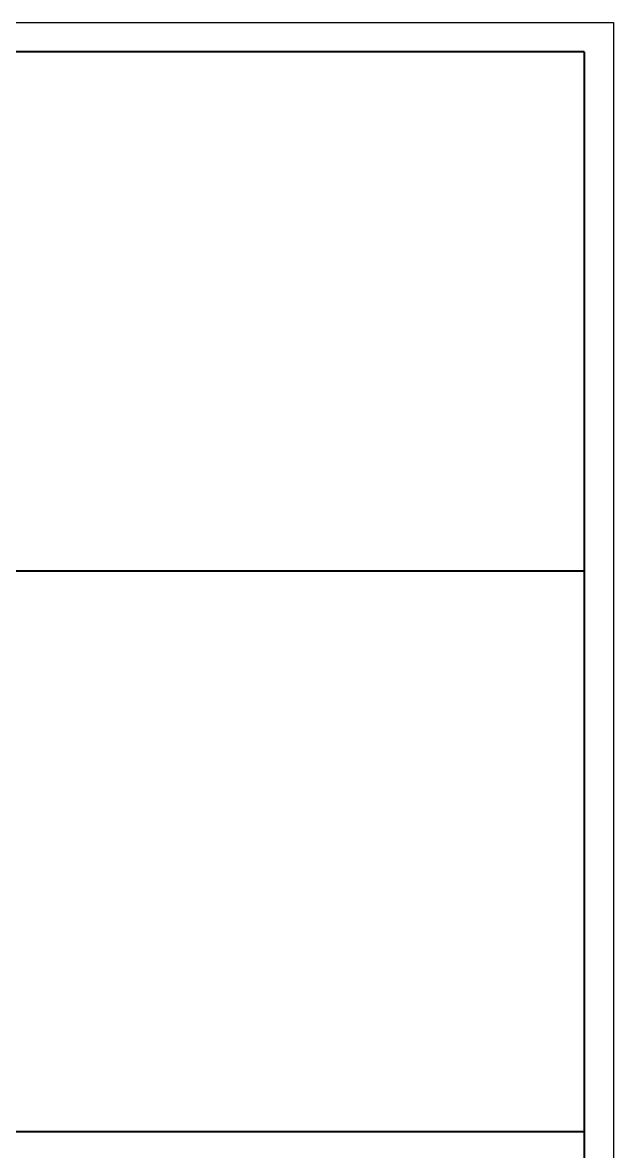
# Model space of a CAD drawing. Header units: millimetres. Extents: x 400 to 18193, y -2467 to 5047.
# Drawn here: x 6311 to 7120, y 3502 to 5047 of the extents above; entities that cross this region are included whole.
import ezdxf

# ---------------------------------------------------------------- set-up
doc = ezdxf.new("R2010")
doc.units = ezdxf.units.MM
doc.layers.add('2', color=3, linetype='Continuous')
doc.layers.add('粗线', color=7, linetype='Continuous', lineweight=40)
doc.layers.add('轮廓线', color=7, linetype='Continuous', lineweight=40)

msp = doc.modelspace()

# ---------------------------------------------------------------- linework, layer by layer
at = {"layer": '2'}
for p, q in [((399.919, 5047.412), (7119.919, 5047.412)), ((7119.919, 5047.412), (7119.919, 295.412))]:
    msp.add_line(p, q, dxfattribs=at)
at = {"layer": '粗线'}
for p, q in [((6039.919, 4297.181), (7079.919, 4297.181)), ((7079.919, 3529.181), (6039.91, 3529.181))]:
    msp.add_line(p, q, dxfattribs=at)
at = {"layer": '轮廓线'}
for q in [(600.811, 5007.412), (7079.919, 335.412)]:
    msp.add_line((7079.919, 5007.412), q, dxfattribs=at)

doc.saveas('drawing.dxf')
